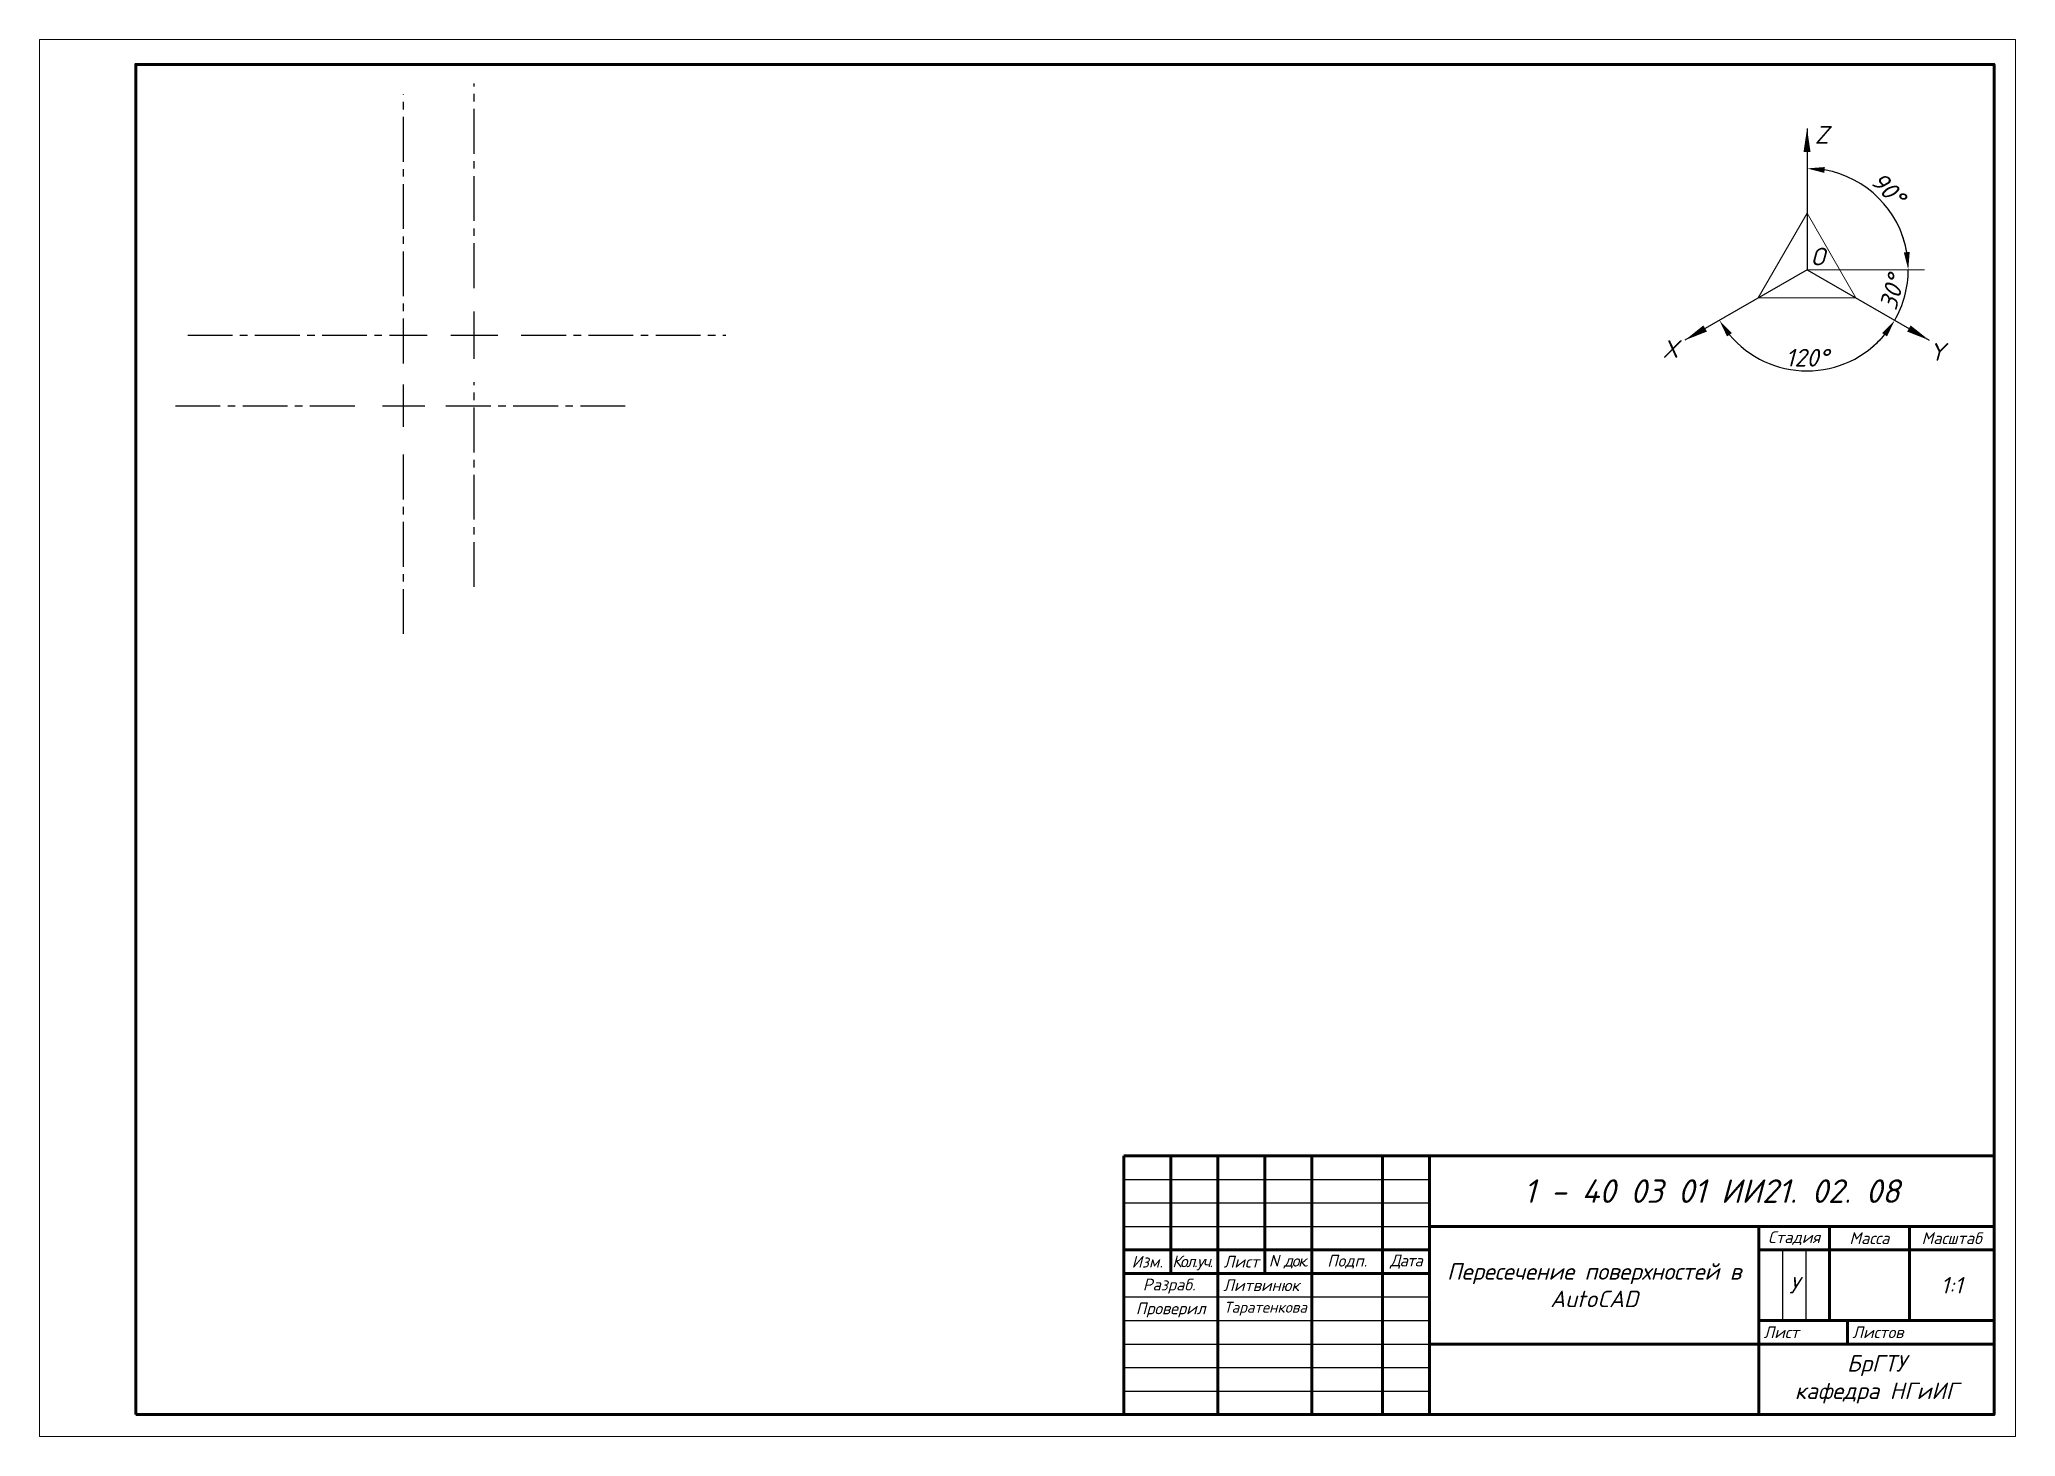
# Paper-space layout 'Лист1' of a CAD drawing. Header units: millimetres. Extents: x -2 to 418, y -2 to 295.
# The model-space entities are those that its viewports show. They can reach past a viewport. Long polylines and large blocks are cut down to what shows.
import ezdxf

# ---------------------------------------------------------------- set-up
doc = ezdxf.new("R2010")
doc.units = ezdxf.units.MM
doc.header["$LTSCALE"] = 0.5
doc.linetypes.add('CENTER2', pattern=[28.575, 19.05, -3.175, 3.175, -3.175])
doc.styles.add('GOST-2.304_Type-B', font='isocpeui.ttf')
doc.dimstyles.new('ISO-25', dxfattribs={"dimscale": 1.5, "dimtxt": 2.5, "dimasz": 2.5, "dimexe": 1.25, "dimexo": 0.625, "dimtad": 1, "dimtxsty": 'GOST-2.304_Type-B', "dimcen": 2.5, "dimadec": 0, "dimazin": 0, "dimtfac": 1, "dimtmove": 0, "dimatfit": 3, "dimfxl": 1, "dimarcsym": 0})

# ---------------------------------------------------------------- blocks, each defined once
blk = doc.blocks.new('*U14')
at = {"color": 0, "linetype": 'CENTER2', "transparency": 16777216}
for p, q in [((0, 10), (0, 53.5)), ((-60.9, 0), (-10, 0)), ((10, 0), (53.5, 0)), ((0, -53.5), (0, -10))]:
    blk.add_line(p, q, dxfattribs=at)
at = {"color": 0, "linetype": 'Continuous', "transparency": 16777216}
for p, q in [((0, -5), (0, 5)), ((-5, 0), (5, 0))]:
    blk.add_line(p, q, dxfattribs=at)
blk = doc.blocks.new('*U15')
at = {"color": 0, "linetype": 'CENTER2', "transparency": 16777216}
for p, q in [((0, 9), (0, 66.2)), ((-48.5, 0), (-9, 0)), ((9, 0), (48.5, 0)), ((0, -48.5), (0, -9))]:
    blk.add_line(p, q, dxfattribs=at)
at = {"color": 0, "linetype": 'Continuous', "transparency": 16777216}
for p, q in [((0, -4.5), (0, 4.5)), ((-4.5, 0), (4.5, 0))]:
    blk.add_line(p, q, dxfattribs=at)
blk = doc.blocks.new('*D27')
at = {"color": 0, "lineweight": -2, "transparency": 16777216}
for start, end in [(9.9966, 19.9933), (330, 360), (310.0067, 320.0034)]:
    blk.add_arc((-42248.22, 32249.43), 21.52, start, end, dxfattribs=at)
at = {"color": 0, "transparency": 16777216}
for points in [[(-42226.4, 32253.22), (-42227.65, 32253.11), (-42226.7, 32249.43)], [(-42232.25, 32235.96), (-42231.22, 32235.24), (-42229.58, 32238.67)]]:
    blk.add_solid(points, dxfattribs=at)
at = {"layer": 'Defpoints', "color": 0, "transparency": 16777216}
for p in [(-42248.22, 32249.43), (-42248.22, 32249.43), (-42223.22, 32249.43), (-42228, 32242.07), (-42222.24, 32234.43)]:
    blk.add_point(p, dxfattribs=at)
at = {"color": 0, "lineweight": 20, "transparency": 16777216, "insert": (-42230.15, 32244.59), "char_height": 3.75, "attachment_point": 5, "rotation": 75, "style": 'GOST-2.304_Type-B'}
blk.add_mtext('30°', dxfattribs=at)
blk = doc.blocks.new('*D28')
at = {"color": 0, "lineweight": -2, "transparency": 16777216}
blk.add_arc((-42248.22, 32249.43), 21.52, 219.9966, 320.0034, dxfattribs=at)
at = {"color": 0, "transparency": 16777216}
for points in [[(-42265.22, 32235.24), (-42264.19, 32235.96), (-42266.86, 32238.67)], [(-42232.25, 32235.96), (-42231.22, 32235.24), (-42229.58, 32238.67)]]:
    blk.add_solid(points, dxfattribs=at)
at = {"layer": 'Defpoints', "color": 0, "transparency": 16777216}
for p in [(-42248.22, 32249.43), (-42248.22, 32249.43), (-42274.2, 32234.43), (-42222.24, 32234.43), (-42255.58, 32229.21)]:
    blk.add_point(p, dxfattribs=at)
at = {"color": 0, "lineweight": 20, "transparency": 16777216, "insert": (-42248.22, 32230.72), "char_height": 3.75, "attachment_point": 5, "style": 'GOST-2.304_Type-B'}
blk.add_mtext('120°', dxfattribs=at)
blk = doc.blocks.new('*D29')
at = {"color": 0, "lineweight": -2, "transparency": 16777216}
blk.add_arc((-42248.22, 32249.43), 21.52, 9.9966, 80.0034, dxfattribs=at)
at = {"color": 0, "transparency": 16777216}
for points in [[(-42244.54, 32270), (-42244.43, 32271.25), (-42248.22, 32270.95)], [(-42226.4, 32253.22), (-42227.65, 32253.11), (-42226.7, 32249.43)]]:
    blk.add_solid(points, dxfattribs=at)
at = {"layer": 'Defpoints', "color": 0, "transparency": 16777216}
for p in [(-42248.22, 32279.43), (-42229.58, 32260.19), (-42248.22, 32249.43), (-42248.22, 32249.43), (-42223.22, 32249.43)]:
    blk.add_point(p, dxfattribs=at)
at = {"color": 0, "lineweight": 20, "transparency": 16777216, "insert": (-42231.01, 32266.64), "char_height": 3.75, "attachment_point": 5, "rotation": 315, "style": 'GOST-2.304_Type-B'}
blk.add_mtext('90°', dxfattribs=at)

msp = doc.modelspace()

# ---------------------------------------------------------------- linework, layer by layer
at = {"lineweight": 30}
for p, q in [((-42248.22, 32279.431), (-42248.22, 32249.431)), ((-42248.22, 32249.431), (-42274.201, 32234.431)), ((-42248.22, 32249.431), (-42222.239, 32234.431))]:
    msp.add_line(p, q, dxfattribs=at)
at = {"lineweight": 9}
for p, q in [((-42248.22, 32261.431), (-42258.612, 32243.431)), ((-42237.828, 32243.431), (-42248.22, 32261.431)), ((-42258.612, 32243.431), (-42237.828, 32243.431))]:
    msp.add_line(p, q, dxfattribs=at)
at = {"lineweight": 20}
msp.add_line((-42248.22, 32249.431), (-42223.22, 32249.431), dxfattribs=at)
at = {"lineweight": 60}
for p in [(-42208.467, 32116.077), (-42393.467, 32061.077)]:
    msp.add_line(p, (-42208.467, 32061.077), dxfattribs=at)
at = {"linetype": 'Continuous', "lineweight": 60}
for p, q in [((-42393.467, 32061.077), (-42208.467, 32061.077)), ((-42393.467, 32061.077), (-42393.467, 32006.077)), ((-42383.467, 32061.077), (-42383.467, 32036.077)), ((-42373.467, 32061.077), (-42373.467, 32006.077)), ((-42363.467, 32061.077), (-42363.467, 32036.077)), ((-42353.467, 32061.077), (-42353.467, 32006.077)), ((-42338.467, 32061.077), (-42338.467, 32006.077)), ((-42328.467, 32061.077), (-42328.467, 32006.077)), ((-42208.467, 32061.077), (-42208.467, 32006.077)), ((-42328.467, 32046.077), (-42208.467, 32046.077)), ((-42258.467, 32046.077), (-42258.467, 32006.077)), ((-42243.467, 32046.077), (-42243.467, 32026.077)), ((-42226.467, 32046.077), (-42226.467, 32026.077)), ((-42393.467, 32041.077), (-42328.467, 32041.077)), ((-42258.467, 32041.077), (-42208.467, 32041.077)), ((-42393.467, 32036.077), (-42328.467, 32036.077)), ((-42258.467, 32026.077), (-42208.467, 32026.077)), ((-42239.603, 32026.077), (-42239.603, 32021.077)), ((-42328.467, 32021.077), (-42208.467, 32021.077)), ((-42393.467, 32006.077), (-42208.467, 32006.077))]:
    msp.add_line(p, q, dxfattribs=at)
at = {"linetype": 'Continuous'}
for p, q in [((-42393.467, 32056.077), (-42328.467, 32056.077)), ((-42393.467, 32051.077), (-42328.467, 32051.077)), ((-42393.467, 32046.077), (-42328.467, 32046.077)), ((-42253.467, 32041.077), (-42253.467, 32026.077)), ((-42248.467, 32041.077), (-42248.467, 32026.077)), ((-42393.467, 32031.077), (-42328.467, 32031.077)), ((-42393.467, 32026.077), (-42328.467, 32026.077)), ((-42393.467, 32021.077), (-42328.467, 32021.077)), ((-42393.467, 32016.077), (-42328.467, 32016.077)), ((-42393.467, 32011.077), (-42328.467, 32011.077))]:
    msp.add_line(p, q, dxfattribs=at)
at = {"lineweight": 60}
msp.add_lwpolyline([(-42603.467, 32006.077), (-42603.467, 32293.077), (-42208.467, 32293.077), (-42208.467, 32006.077), (-42603.467, 32006.077)], dxfattribs=at)
at = {"lineweight": 20}
for points in [[(-42248.22, 32279.431, 0, 1.5, 0), (-42248.22, 32274.431, 1.5, 1.5, 0)], [(-42274.201, 32234.431, 0, 1.5, 0), (-42269.871, 32236.931, 1.5, 1.5, 0)], [(-42222.239, 32234.431, 0, 1.5, 0), (-42226.57, 32236.931, 1.5, 1.5, 0)]]:
    msp.add_lwpolyline(points, format="xyseb", dxfattribs=at)

# ---------------------------------------------------------------- texts
at = {"lineweight": 20, "char_height": 3.75, "attachment_point": 5, "style": 'GOST-2.304_Type-B'}
for s, insert in [('Z', (-42245.112, 32278.078)), ('О', (-42245.941, 32252.217)), ('X', (-42277.252, 32232.579)), ('Y', (-42220.545, 32231.96))]:
    msp.add_mtext(s, dxfattribs=dict(at, insert=insert))
at = {"color": 1, "linetype": 'Continuous', "attachment_point": 5, "style": 'GOST-2.304_Type-B'}
for s, insert, char_height, width in [('{\\C256;1 - 40 03 01 ИИ21. 02. 08}', (-42268.467, 32053.577), 5, 117), ('{\\C256;Пересечение поверхностей в AutoCAD}', (-42293.467, 32033.577), 3.5, 67), ('{\\C256;Литвинюк}', (-42364.223, 32033.577), 2.5, 18), ('{\\C256;Таратенкова}', (-42363.34, 32028.577), 2.3, 18)]:
    msp.add_mtext(s, dxfattribs=dict(at, insert=insert, char_height=char_height, width=width))
at = {"linetype": 'Continuous', "style": 'GOST-2.304_Type-B'}
for s, insert, char_height, width, attachment_point in [('Стадия', (-42250.967, 32043.577), 2.5, 13, 5), ('Масса', (-42234.967, 32043.577), 2.5, 15, 5), ('Масштаб', (-42217.467, 32043.577), 2.5, 16, 5), ('Изм.', (-42388.467, 32038.577), 2.5, 8, 5), ('{\\T0.8;Кол.уч.}', (-42378.87, 32038.309), 2.5, 9, 5), ('Лист', (-42368.467, 32038.577), 2.5, 8, 5), ('{\\T0.8;N док.}', (-42358.467, 32038.577), 2.5, 9, 5), ('Подп.', (-42345.967, 32038.577), 2.5, 13, 5), ('{\\T0.9;Дата}', (-42333.467, 32038.577), 2.5, 8, 5), ('Разраб.', (-42383.803, 32033.376), 2.5, 18, 5), ('У', (-42250.967, 32033.577), 3.5, 3, 5), ('1:1', (-42217.467, 32033.577), 3.5, 16, 5), ('Проверил', (-42383.467, 32028.309), 2.5, 18, 5), ('Лист', (-42257.467, 32023.577), 2.5, 16.86364, 4), ('Листов', (-42238.603, 32023.577), 2.5, 29.13636, 4), ('БрГТУ \\Pкафедра НГиИГ', (-42233.467, 32013.577), 3.5, 48, 5)]:
    msp.add_mtext(s, dxfattribs=dict(at, insert=insert, char_height=char_height, width=width, attachment_point=attachment_point))

# ---------------------------------------------------------------- dimensions: what is measured, and where the dimension line sits
at = {"lineweight": 20}
for base, line1, line2, picture, middle in [((-42229.583, 32260.191), ((-42248.22, 32279.431), (-42248.22, 32249.431)), ((-42248.22, 32249.431), (-42223.22, 32249.431)), '*D29', (-42231.014, 32266.637)), ((-42227.998, 32242.07), ((-42248.22, 32249.431), (-42222.239, 32234.431)), ((-42248.22, 32249.431), (-42223.22, 32249.431)), '*D27', (-42230.15, 32244.589)), ((-42255.581, 32229.208), ((-42248.22, 32249.431), (-42222.239, 32234.431)), ((-42248.22, 32249.431), (-42274.201, 32234.431)), '*D28', (-42248.22, 32230.723))]:
    dim = msp.add_angular_dim_2l(base=base, line1=line1, line2=line2, dimstyle='ISO-25', dxfattribs=at)
    dim.commit()
    dim.dimension.update_dxf_attribs({"geometry": picture, "text_midpoint": middle})

psp = doc.layouts.new('Лист1')

# ---------------------------------------------------------------- block references
at = {"linetype": 'CENTER2'}
for name, p in [('*U14', (90.83, 232.52)), ('*U15', (75.83, 217.52))]:
    psp.add_blockref(name, p, dxfattribs=at)

# ---------------------------------------------------------------- viewports
at = {"layer": '0', "view_target_point": (-42255.074, 32046.831)}
psp.add_viewport(center=(208.43, 146.89), size=(420, 296.9311), view_center_point=(-158.839, 103.056), view_height=296.93108, dxfattribs=at)

doc.saveas('drawing.dxf')
